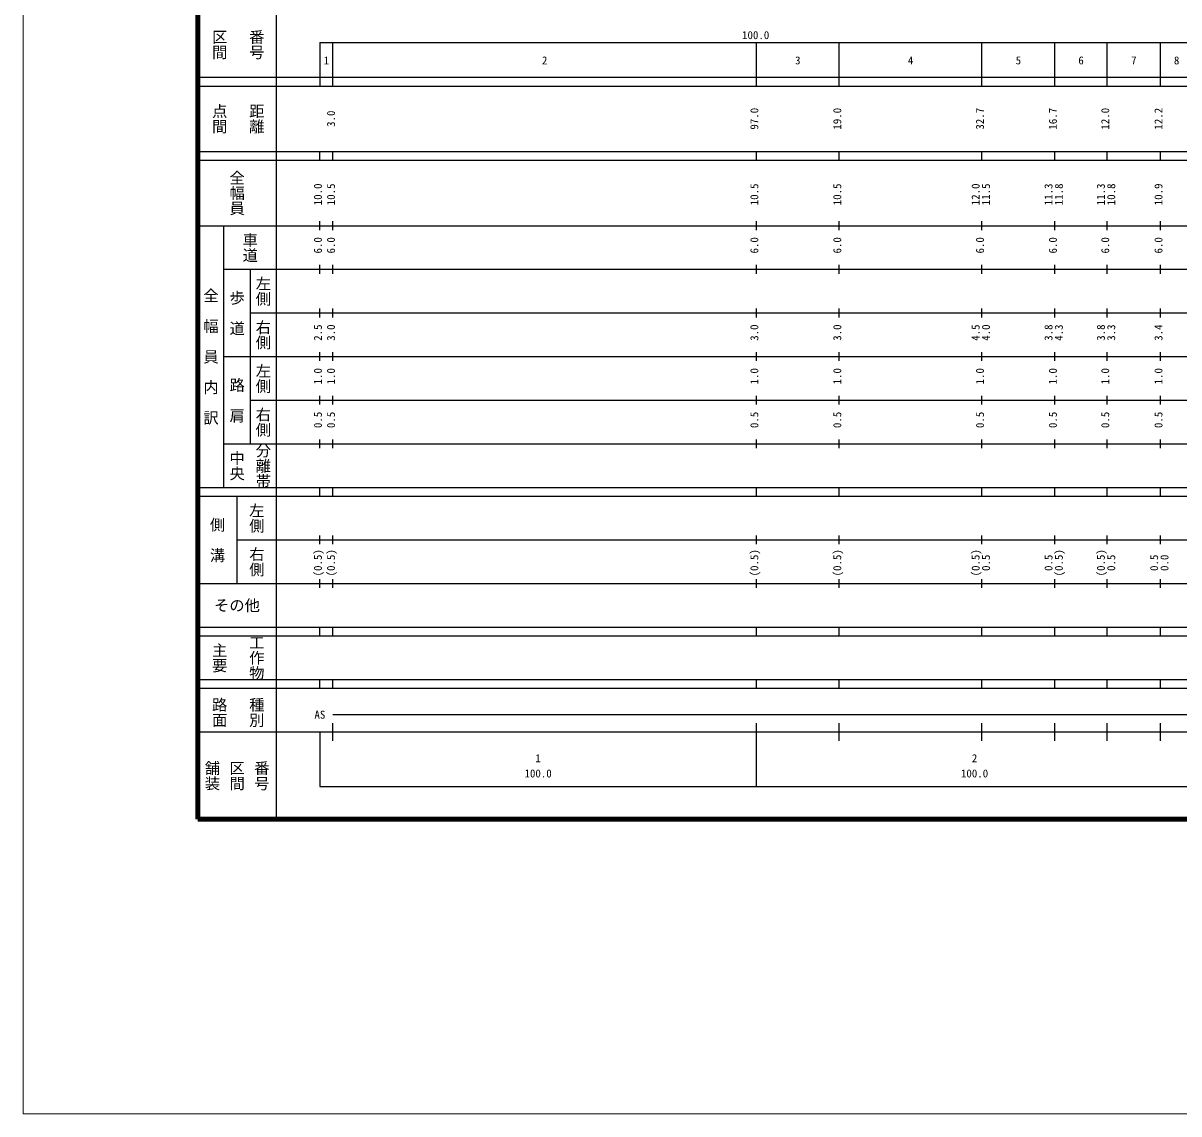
# Model space of a CAD drawing. Units: millimetres, scale not verified. Extents: x 0 to 700000, y -47500 to 447500.
# Drawn here: x 0 to 264815, y -47500 to 202409 of the extents above; entities that cross this region are included whole.
import ezdxf
from ezdxf.enums import TextEntityAlignment as Align

# ---------------------------------------------------------------- set-up
doc = ezdxf.new("R2010")
doc.units = ezdxf.units.MM
doc.header["$LTSCALE"] = 1000
doc.layers.add('作業レイヤ1', color=7, linetype='Continuous', lineweight=13)
doc.layers.add('作業ﾚｲﾔ1', color=7, linetype='Continuous', lineweight=25)
doc.styles.add('@ＭＳ ゴシック', font='')
doc.styles.add('ＭＳ ゴシック', font='')
doc.styles.get('@ＭＳ ゴシック').set_extended_font_data('@MS Gothic')
doc.styles.get('ＭＳ ゴシック').set_extended_font_data('MS Gothic')

msp = doc.modelspace()

# ---------------------------------------------------------------- linework, layer by layer
at = {"layer": '作業レイヤ1'}
msp.add_lwpolyline([(0, -47500), (700000, -47500), (700000, 447500), (0, 447500)], close=True, dxfattribs=at)
at = {"layer": '作業ﾚｲﾔ1', "lineweight": 140}
for p, q in [((40000, 380000), (40000, 20000)), ((40000, 20000), (680000, 20000))]:
    msp.add_line(p, q, dxfattribs=at)
at = {"layer": '作業ﾚｲﾔ1'}
for p, q in [((58000, 370000), (58000, 20000)), ((68000, 198000), (579000, 198000)), ((68000, 198000), (68000, 188000)), ((71000, 188000), (71000, 198000)), ((168000, 188000), (168000, 198000)), ((187000, 188000), (187000, 198000)), ((219700, 188000), (219700, 198000)), ((236400, 188000), (236400, 198000)), ((248400, 188000), (248400, 198000)), ((260600, 188000), (260600, 198000)), ((40000, 190000), (579000, 190000)), ((40000, 188000), (579000, 188000)), ((40000, 173000), (579000, 173000)), ((68000, 171000), (68000, 173000)), ((71000, 171000), (71000, 173000)), ((168000, 171000), (168000, 173000)), ((187000, 171000), (187000, 173000)), ((219700, 171000), (219700, 173000)), ((236400, 171000), (236400, 173000)), ((248400, 171000), (248400, 173000)), ((260600, 171000), (260600, 173000)), ((40000, 171000), (579000, 171000)), ((68000, 155000), (68000, 157000)), ((71000, 155000), (71000, 157000)), ((168000, 155000), (168000, 157000)), ((187000, 155000), (187000, 157000)), ((219700, 155000), (219700, 157000)), ((236400, 155000), (236400, 157000)), ((248400, 155000), (248400, 157000)), ((260600, 155000), (260600, 157000)), ((40000, 156000), (579000, 156000)), ((46000, 96000), (46000, 156000)), ((46000, 146000), (579000, 146000)), ((52000, 146000), (52000, 106000)), ((68000, 145000), (68000, 147000)), ((71000, 145000), (71000, 147000)), ((168000, 145000), (168000, 147000)), ((187000, 145000), (187000, 147000)), ((219700, 145000), (219700, 147000)), ((236400, 145000), (236400, 147000)), ((248400, 145000), (248400, 147000)), ((260600, 145000), (260600, 147000)), ((52000, 136000), (579000, 136000)), ((68000, 135000), (68000, 137000)), ((71000, 135000), (71000, 137000)), ((168000, 135000), (168000, 137000)), ((187000, 135000), (187000, 137000)), ((219700, 135000), (219700, 137000)), ((236400, 135000), (236400, 137000)), ((248400, 135000), (248400, 137000)), ((260600, 135000), (260600, 137000)), ((46000, 126000), (579000, 126000)), ((68000, 125000), (68000, 127000)), ((71000, 125000), (71000, 127000)), ((168000, 125000), (168000, 127000)), ((187000, 125000), (187000, 127000)), ((219700, 125000), (219700, 127000)), ((236400, 125000), (236400, 127000)), ((248400, 125000), (248400, 127000)), ((260600, 125000), (260600, 127000)), ((68000, 115000), (68000, 117000)), ((71000, 115000), (71000, 117000)), ((168000, 115000), (168000, 117000)), ((187000, 115000), (187000, 117000)), ((219700, 115000), (219700, 117000)), ((236400, 115000), (236400, 117000)), ((248400, 115000), (248400, 117000)), ((260600, 115000), (260600, 117000)), ((52000, 116000), (579000, 116000)), ((46000, 106000), (579000, 106000)), ((68000, 105000), (68000, 107000)), ((71000, 105000), (71000, 107000)), ((168000, 105000), (168000, 107000)), ((187000, 105000), (187000, 107000)), ((219700, 105000), (219700, 107000)), ((236400, 105000), (236400, 107000)), ((248400, 105000), (248400, 107000)), ((260600, 105000), (260600, 107000)), ((40000, 96000), (579000, 96000)), ((68000, 94000), (68000, 96000)), ((71000, 94000), (71000, 96000)), ((168000, 94000), (168000, 96000)), ((187000, 94000), (187000, 96000)), ((219700, 94000), (219700, 96000)), ((236400, 94000), (236400, 96000)), ((248400, 94000), (248400, 96000)), ((260600, 94000), (260600, 96000)), ((40000, 94000), (579000, 94000)), ((49000, 94000), (49000, 74000)), ((68000, 83000), (68000, 85000)), ((71000, 83000), (71000, 85000)), ((168000, 83000), (168000, 85000)), ((187000, 83000), (187000, 85000)), ((219700, 83000), (219700, 85000)), ((236400, 83000), (236400, 85000)), ((248400, 83000), (248400, 85000)), ((260600, 83000), (260600, 85000)), ((49000, 84000), (579000, 84000)), ((68000, 73000), (68000, 75000)), ((71000, 73000), (71000, 75000)), ((168000, 73000), (168000, 75000)), ((187000, 73000), (187000, 75000)), ((219700, 73000), (219700, 75000)), ((236400, 73000), (236400, 75000)), ((248400, 73000), (248400, 75000)), ((260600, 73000), (260600, 75000)), ((40000, 74000), (579000, 74000)), ((40000, 64000), (579000, 64000)), ((68000, 62000), (68000, 64000)), ((71000, 62000), (71000, 64000)), ((168000, 62000), (168000, 64000)), ((187000, 62000), (187000, 64000)), ((219700, 62000), (219700, 64000)), ((236400, 62000), (236400, 64000)), ((248400, 62000), (248400, 64000)), ((260600, 62000), (260600, 64000)), ((40000, 62000), (579000, 62000)), ((40000, 52000), (579000, 52000)), ((68000, 50000), (68000, 52000)), ((71000, 50000), (71000, 52000)), ((168000, 50000), (168000, 52000)), ((187000, 50000), (187000, 52000)), ((219700, 50000), (219700, 52000)), ((236400, 50000), (236400, 52000)), ((248400, 50000), (248400, 52000)), ((260600, 50000), (260600, 52000)), ((40000, 50000), (579000, 50000)), ((71000, 44000), (565000, 44000)), ((40000, 40000), (579000, 40000)), ((68000, 40000), (68000, 27500)), ((71000, 38000), (71000, 42000)), ((168000, 27500), (168000, 42000)), ((187000, 38000), (187000, 42000)), ((219700, 38000), (219700, 42000)), ((236400, 38000), (236400, 42000)), ((248400, 38000), (248400, 42000)), ((260600, 38000), (260600, 42000)), ((68000, 27500), (579000, 27500))]:
    msp.add_line(p, q, dxfattribs=at)

# ---------------------------------------------------------------- texts
at = {"layer": '作業ﾚｲﾔ1', "style": '@ＭＳ ゴシック'}
for s, p in [('区間', (45000, 197500)), ('番号', (53500, 197500)), ('点間', (45000, 180500)), ('距離', (53500, 180500)), ('全幅員', (49000, 163500)), ('車道', (52000, 151000)), ('左側', (55000, 141000)), ('全\u3000幅\u3000員\u3000内\u3000訳', (43000, 126000)), ('歩\u3000道', (49000, 136000)), ('右側', (55000, 131000)), ('左側', (55000, 121000)), ('路\u3000肩', (49000, 116000)), ('右側', (55000, 111000)), ('分離帯', (55000, 101000)), ('中央', (49000, 101000)), ('左側', (53500, 89000)), ('側\u3000溝', (44500, 84000)), ('右側', (53500, 79000)), ('工作物', (53500, 57000)), ('主要', (45000, 57000)), ('路面', (45000, 44500)), ('種別', (53500, 44500)), ('舗装', (43333, 30000)), ('区間', (49000, 30000)), ('番号', (54667, 30000))]:
    msp.add_text(s, height=2566, rotation=270, dxfattribs=at).set_placement(p, align=Align.MIDDLE_CENTER)
at = {"layer": '作業ﾚｲﾔ1', "style": 'ＭＳ ゴシック'}
for s, p in [('100.0', (167844, 198195)), ('1', (69500, 192405)), ('2', (119500, 192405)), ('3', (177500, 192405)), ('4', (203350, 192405)), ('5', (228050, 192405)), ('6', (242400, 192405)), ('7', (254500, 192405)), ('8', (264300, 192405)), ('AS', (68000, 42500)), ('1', (118000, 32523)), ('2', (218000, 32523)), ('100.0', (118000, 29033)), ('100.0', (218000, 29033))]:
    msp.add_text(s, height=1833, dxfattribs=at).set_placement(p, align=Align.BOTTOM_CENTER)
for s, p in [('97.0', (169000, 180500)), ('19.0', (188000, 180500)), ('32.7', (220700, 180500)), ('16.7', (237400, 180500)), ('12.0', (249400, 180500)), ('12.2', (261600, 180500)), ('3.0', (72000, 180500)), ('10.0', (69000, 163174)), ('10.5', (72000, 163174)), ('10.5', (169000, 163174)), ('10.5', (188000, 163174)), ('12.0', (219700, 163174)), ('11.5', (222070, 163174)), ('11.3', (236400, 163174)), ('11.8', (238770, 163174)), ('11.3', (248400, 163174)), ('10.8', (250770, 163174)), ('10.9', (261600, 163174)), ('6.0', (69000, 151500)), ('6.0', (72000, 151500)), ('6.0', (169000, 151500)), ('6.0', (188000, 151500)), ('6.0', (220700, 151500)), ('6.0', (237400, 151500)), ('6.0', (249400, 151500)), ('6.0', (261600, 151500)), ('2.5', (69000, 131500)), ('3.0', (72000, 131500)), ('3.0', (169000, 131500)), ('3.0', (188000, 131500)), ('4.5', (219700, 131500)), ('4.0', (222070, 131500)), ('3.8', (236400, 131500)), ('4.3', (238770, 131500)), ('3.8', (248400, 131500)), ('3.3', (250770, 131500)), ('3.4', (261600, 131500)), ('1.0', (69000, 121500)), ('1.0', (72000, 121500)), ('1.0', (169000, 121500)), ('1.0', (188000, 121500)), ('1.0', (220700, 121500)), ('1.0', (237400, 121500)), ('1.0', (249400, 121500)), ('1.0', (261600, 121500)), ('0.5', (69000, 111500)), ('0.5', (72000, 111500)), ('0.5', (169000, 111500)), ('0.5', (188000, 111500)), ('0.5', (220700, 111500)), ('0.5', (237400, 111500)), ('0.5', (249400, 111500)), ('0.5', (261600, 111500)), ('(0.5)', (69000, 78764)), ('(0.5)', (72000, 78764)), ('(0.5)', (169000, 78764)), ('(0.5)', (188000, 78764)), ('(0.5)', (219700, 78764)), ('0.5', (222070, 78764)), ('0.5', (236400, 78764)), ('(0.5)', (238770, 78764)), ('(0.5)', (248400, 78764)), ('0.5', (250770, 78764)), ('0.5', (260600, 78764)), ('0.0', (262970, 78764))]:
    msp.add_text(s, height=1833, rotation=90, dxfattribs=at).set_placement(p, align=Align.BOTTOM_CENTER)
msp.add_text('その他', height=2566, dxfattribs=at).set_placement((49000, 69000), align=Align.MIDDLE_CENTER)

doc.saveas('drawing.dxf')
